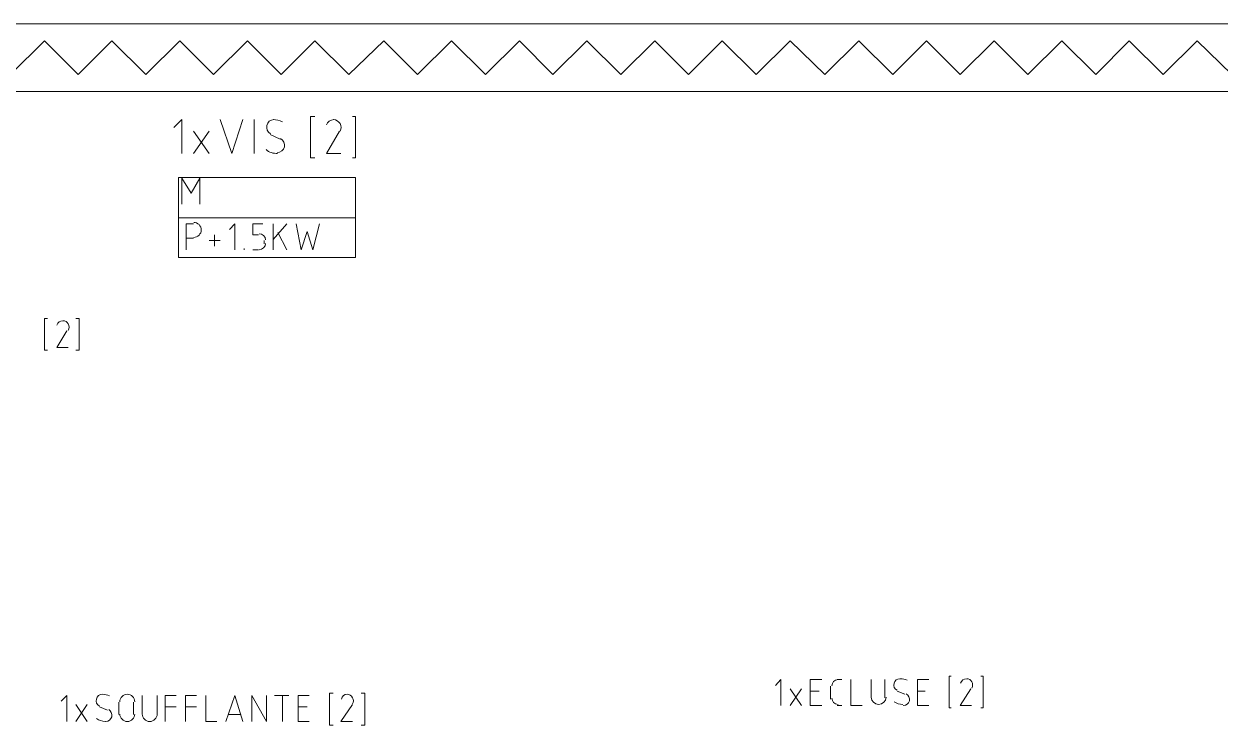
# Model space of a CAD drawing. Header units: millimetres. Extents: x 7 to 416, y 7 to 290.
# Drawn here: x 329.96 to 374.87, y 61.47 to 87.78 of the extents above; entities that cross this region are included whole.
import ezdxf

# ---------------------------------------------------------------- set-up
doc = ezdxf.new("R2010")
doc.units = ezdxf.units.MM
doc.header["$MEASUREMENT"] = 0
doc.layers.get('0').update_dxf_attribs({"linetype": 'CONTINUOUS'})

msp = doc.modelspace()

# ---------------------------------------------------------------- linework, layer by layer
at = {"color": 0, "linetype": 'Continuous', "lineweight": 15, "true_color": 0x000007}
for points in [[(276.804, 87.778), (395.243, 87.778), (395.243, 87.778)], [(330.728, 87.15), (329.454, 85.876), (329.454, 85.876)], [(332.002, 85.876), (330.728, 87.15), (330.728, 87.15)], [(333.26, 87.15), (332.002, 85.876), (332.002, 85.876)], [(334.534, 85.876), (333.26, 87.15), (333.26, 87.15)], [(335.808, 87.15), (334.534, 85.876), (334.534, 85.876)], [(337.082, 85.876), (335.808, 87.15), (335.808, 87.15)], [(338.356, 87.15), (337.082, 85.876), (337.082, 85.876)], [(339.614, 85.876), (338.356, 87.15), (338.356, 87.15)], [(340.888, 87.15), (339.614, 85.876), (339.614, 85.876)], [(342.162, 85.876), (340.888, 87.15), (340.888, 87.15)], [(344.743, 85.876), (343.469, 87.15), (342.162, 85.876)], [(346.017, 87.15), (344.743, 85.876), (344.743, 85.876)], [(347.291, 85.876), (346.017, 87.15), (346.017, 87.15)], [(348.565, 87.15), (347.291, 85.876), (347.291, 85.876)], [(349.823, 85.876), (348.565, 87.15), (348.565, 87.15)], [(351.097, 87.15), (349.823, 85.876), (349.823, 85.876)], [(352.371, 85.876), (351.097, 87.15), (351.097, 87.15)], [(354.919, 85.876), (353.645, 87.15), (352.371, 85.876)], [(356.177, 87.15), (354.919, 85.876), (354.919, 85.876)], [(357.451, 85.876), (356.177, 87.15), (356.177, 87.15)], [(358.725, 87.15), (357.451, 85.876), (357.451, 85.876)], [(360.032, 85.876), (358.725, 87.15), (358.725, 87.15)], [(361.306, 87.15), (360.032, 85.876), (360.032, 85.876)], [(362.58, 85.876), (361.306, 87.15), (361.306, 87.15)], [(363.854, 87.15), (362.58, 85.876), (362.58, 85.876)], [(365.112, 85.876), (363.854, 87.15), (363.854, 87.15)], [(366.386, 87.15), (365.112, 85.876), (365.112, 85.876)], [(367.66, 85.876), (366.386, 87.15), (366.386, 87.15)], [(368.934, 87.15), (367.66, 85.876), (367.66, 85.876)], [(370.208, 85.876), (368.934, 87.15), (368.934, 87.15)], [(372.74, 85.876), (371.465, 87.15), (370.208, 85.876)], [(374.014, 87.15), (372.74, 85.876), (372.74, 85.876)], [(375.321, 85.876), (374.014, 87.15), (374.014, 87.15)], [(395.243, 85.247), (276.804, 85.247), (276.804, 85.247)], [(335.891, 82.914), (335.891, 84.188), (335.593, 83.89)], [(337.33, 84.188), (337.761, 82.914), (338.174, 84.188)], [(338.604, 82.914), (338.604, 84.188), (338.604, 84.188)], [(340.888, 84.304), (340.722, 84.304), (340.722, 82.748), (340.888, 82.748)], [(342.294, 84.304), (342.41, 84.304), (342.41, 82.748), (342.294, 82.748)], [(336.321, 82.914), (336.917, 83.758), (336.917, 83.758)], [(336.321, 83.758), (336.917, 82.914), (336.917, 82.914)], [(339.2, 83.625), (339.581, 83.46), (339.581, 83.46)], [(341.814, 83.758), (341.318, 82.914), (341.864, 82.914)], [(330.844, 76.725), (330.728, 76.725), (330.728, 75.534), (330.844, 75.534)], [(331.903, 76.725), (332.036, 76.725), (332.036, 75.534), (331.903, 75.534)], [(331.572, 76.262), (331.192, 75.633), (331.622, 75.633)], [(358.377, 62.198), (358.377, 63.174), (358.179, 62.959)], [(359.916, 62.198), (359.486, 62.198), (359.486, 63.174), (359.916, 63.174)], [(360.247, 62.446), (360.247, 62.926), (360.247, 62.926)], [(360.495, 63.174), (360.677, 63.174), (360.677, 63.174)], [(361.008, 63.174), (361.008, 62.198), (361.438, 62.198)], [(361.769, 63.174), (361.769, 62.496), (361.769, 62.496)], [(362.282, 62.496), (362.282, 63.174), (362.282, 63.174)], [(363.937, 62.198), (363.507, 62.198), (363.507, 63.174), (363.937, 63.174)], [(364.781, 63.306), (364.698, 63.306), (364.698, 62.115), (364.781, 62.115)], [(365.889, 63.306), (365.972, 63.306), (365.972, 62.115), (365.889, 62.115)], [(331.572, 61.602), (331.572, 62.578), (331.357, 62.363)], [(334.402, 62.578), (334.402, 61.867), (334.402, 61.867)], [(334.964, 61.867), (334.964, 62.578), (334.964, 62.578)], [(335.262, 61.602), (335.262, 62.578), (335.676, 62.578)], [(336.023, 61.602), (336.023, 62.578), (336.437, 62.578)], [(336.784, 62.578), (336.784, 61.602), (337.198, 61.602)], [(337.545, 61.602), (337.876, 62.578), (338.174, 61.602)], [(338.522, 61.602), (338.522, 62.578), (339.068, 61.602), (339.068, 62.578)], [(339.366, 62.578), (339.912, 62.578), (339.912, 62.578)], [(339.663, 61.602), (339.663, 62.578), (339.663, 62.578)], [(340.673, 61.602), (340.259, 61.602), (340.259, 62.578), (340.673, 62.578)], [(341.566, 62.661), (341.434, 62.661), (341.434, 61.47), (341.566, 61.47)], [(342.625, 62.661), (342.758, 62.661), (342.758, 61.47), (342.625, 61.47)], [(358.725, 62.198), (359.155, 62.826), (359.155, 62.826)], [(358.725, 62.826), (359.155, 62.198), (359.155, 62.198)], [(359.817, 62.744), (359.486, 62.744), (359.486, 62.744)], [(362.746, 62.744), (363.043, 62.628), (363.043, 62.628)], [(363.805, 62.744), (363.507, 62.744), (363.507, 62.744)], [(365.509, 62.826), (365.112, 62.198), (365.542, 62.198)], [(331.903, 61.602), (332.333, 62.247), (332.333, 62.247)], [(331.903, 62.247), (332.333, 61.602), (332.333, 61.602)], [(332.797, 62.148), (333.094, 62.032), (333.094, 62.032)], [(333.525, 61.867), (333.525, 62.33), (333.525, 62.33)], [(334.071, 62.33), (334.071, 61.867), (334.071, 61.867)], [(335.262, 62.148), (335.676, 62.148), (335.676, 62.148)], [(336.023, 62.148), (336.437, 62.148), (336.437, 62.148)], [(340.59, 62.148), (340.259, 62.148), (340.259, 62.148)], [(342.294, 62.247), (341.864, 61.602), (342.294, 61.602)], [(360.677, 62.198), (360.495, 62.198), (360.495, 62.198)], [(338.091, 61.867), (337.628, 61.867), (337.628, 61.867)]]:
    msp.add_lwpolyline(points, dxfattribs=at)
at = {"color": 0, "linetype": 'Continuous', "lineweight": 15, "true_color": 0x000005}
msp.add_lwpolyline([(335.758, 79.009), (342.41, 79.009), (342.41, 82.02), (335.758, 82.02)], close=True, dxfattribs=at)
for points in [[(335.891, 81.011), (335.891, 81.987), (336.238, 81.425), (336.569, 81.987), (336.569, 81.011)], [(335.758, 80.498), (342.41, 80.498), (342.41, 80.498)], [(336.056, 79.307), (336.056, 80.283), (336.321, 80.283)], [(337.876, 79.307), (337.876, 80.283), (337.678, 80.068)], [(338.77, 79.869), (338.555, 79.869), (338.555, 80.283), (338.935, 80.283)], [(339.316, 79.307), (339.316, 80.283), (339.316, 80.283)], [(339.829, 80.283), (339.316, 79.687), (339.316, 79.687)], [(339.498, 79.952), (339.829, 79.307), (339.829, 79.307)], [(340.176, 80.283), (340.375, 79.307), (340.59, 79.985), (340.805, 79.307), (341.053, 80.283)], [(336.321, 79.737), (336.056, 79.737), (336.056, 79.737)], [(336.917, 79.654), (337.33, 79.654), (337.33, 79.654)], [(337.115, 79.439), (337.115, 79.869), (337.115, 79.869)], [(338.985, 79.522), (338.985, 79.654), (338.985, 79.654)], [(338.224, 79.307), (338.224, 79.356), (338.224, 79.356)], [(338.555, 79.307), (338.77, 79.307), (338.77, 79.307)]]:
    msp.add_lwpolyline(points, dxfattribs=at)
at = {"color": 0, "linetype": 'Continuous', "lineweight": 15, "true_color": 0x000007}
for points in [[(339.349, 84.188), (339.217, 84.188), (339.101, 84.089), (339.084, 83.973), (339.084, 83.973), (339.051, 83.84), (339.101, 83.725), (339.217, 83.658)], [(341.831, 83.758), (341.881, 83.84), (341.881, 83.956), (341.831, 84.039), (341.831, 84.039), (341.781, 84.122), (341.682, 84.188), (341.583, 84.188)], [(339.465, 82.947), (339.597, 82.947), (339.713, 83.046), (339.746, 83.162), (339.746, 83.162), (339.763, 83.294), (339.713, 83.41), (339.597, 83.476)], [(331.622, 76.279), (331.672, 76.361), (331.672, 76.444), (331.622, 76.527), (331.622, 76.527), (331.589, 76.593), (331.506, 76.643), (331.423, 76.643)], [(362.845, 63.207), (362.746, 63.207), (362.646, 63.141), (362.63, 63.042), (362.63, 63.042), (362.597, 62.926), (362.646, 62.826), (362.746, 62.777)], [(365.558, 62.86), (365.592, 62.926), (365.592, 63.025), (365.558, 63.091), (365.558, 63.091), (365.509, 63.174), (365.443, 63.207), (365.36, 63.207)], [(332.912, 62.628), (332.797, 62.628), (332.697, 62.545), (332.681, 62.446), (332.681, 62.446), (332.648, 62.33), (332.697, 62.231), (332.797, 62.181)], [(334.12, 62.347), (334.12, 62.496), (333.988, 62.628), (333.839, 62.628), (333.839, 62.628), (333.69, 62.628), (333.558, 62.496), (333.558, 62.347)], [(342.294, 62.264), (342.344, 62.33), (342.344, 62.429), (342.294, 62.496), (342.294, 62.496), (342.261, 62.578), (342.178, 62.628), (342.096, 62.628)], [(361.769, 62.512), (361.769, 62.363), (361.902, 62.247), (362.051, 62.247), (362.051, 62.247), (362.2, 62.247), (362.332, 62.363), (362.332, 62.512)], [(362.977, 62.198), (363.093, 62.198), (363.176, 62.28), (363.209, 62.38), (363.209, 62.38), (363.225, 62.479), (363.176, 62.595), (363.093, 62.644)], [(333.028, 61.602), (333.144, 61.602), (333.227, 61.685), (333.26, 61.784), (333.26, 61.784), (333.276, 61.883), (333.227, 61.999), (333.144, 62.049)], [(333.558, 61.883), (333.558, 61.734), (333.69, 61.602), (333.839, 61.602), (333.839, 61.602), (333.988, 61.602), (334.12, 61.734), (334.12, 61.883)], [(334.402, 61.883), (334.402, 61.734), (334.534, 61.602), (334.683, 61.602), (334.683, 61.602), (334.832, 61.602), (334.964, 61.734), (334.964, 61.883)]]:
    msp.add_open_spline(points, degree=3, knots=[0, 0, 0, 0, 0.125, 0.125, 0.125, 0.125, 1, 1, 1, 1], dxfattribs=at)
for points in [[(339.663, 84.105), (339.548, 84.155), (339.432, 84.188), (339.316, 84.188)], [(341.599, 84.188), (341.467, 84.188), (341.351, 84.105), (341.318, 83.989)], [(339.051, 83.063), (339.167, 82.963), (339.332, 82.914), (339.481, 82.914)], [(331.423, 76.643), (331.324, 76.643), (331.225, 76.576), (331.192, 76.477)], [(360.528, 63.174), (360.396, 63.174), (360.297, 63.075), (360.297, 62.942)], [(363.126, 63.157), (363.043, 63.19), (362.961, 63.207), (362.861, 63.207)], [(365.36, 63.207), (365.244, 63.207), (365.161, 63.141), (365.128, 63.042)], [(333.177, 62.562), (333.094, 62.595), (333.012, 62.628), (332.912, 62.628)], [(342.096, 62.628), (341.996, 62.628), (341.897, 62.545), (341.881, 62.446)], [(360.297, 62.479), (360.297, 62.347), (360.396, 62.247), (360.528, 62.247)], [(362.63, 62.347), (362.729, 62.28), (362.845, 62.247), (362.961, 62.247)], [(332.681, 61.718), (332.78, 61.652), (332.896, 61.602), (333.012, 61.602)]]:
    msp.add_open_spline(points, degree=3, dxfattribs=at)
at = {"color": 0, "linetype": 'Continuous', "lineweight": 15, "true_color": 0x000005}
msp.add_open_spline([(336.338, 79.77), (336.486, 79.77), (336.619, 79.902), (336.619, 80.051), (336.619, 80.051), (336.619, 80.2), (336.486, 80.333), (336.338, 80.333)], degree=3, knots=[0, 0, 0, 0, 0.125, 0.125, 0.125, 0.125, 1, 1, 1, 1], dxfattribs=at)
for points in [[(339.035, 79.671), (339.035, 79.803), (338.919, 79.902), (338.786, 79.902)], [(338.786, 79.307), (338.919, 79.307), (339.035, 79.422), (339.035, 79.538)]]:
    msp.add_open_spline(points, degree=3, dxfattribs=at)

doc.saveas('drawing.dxf')
